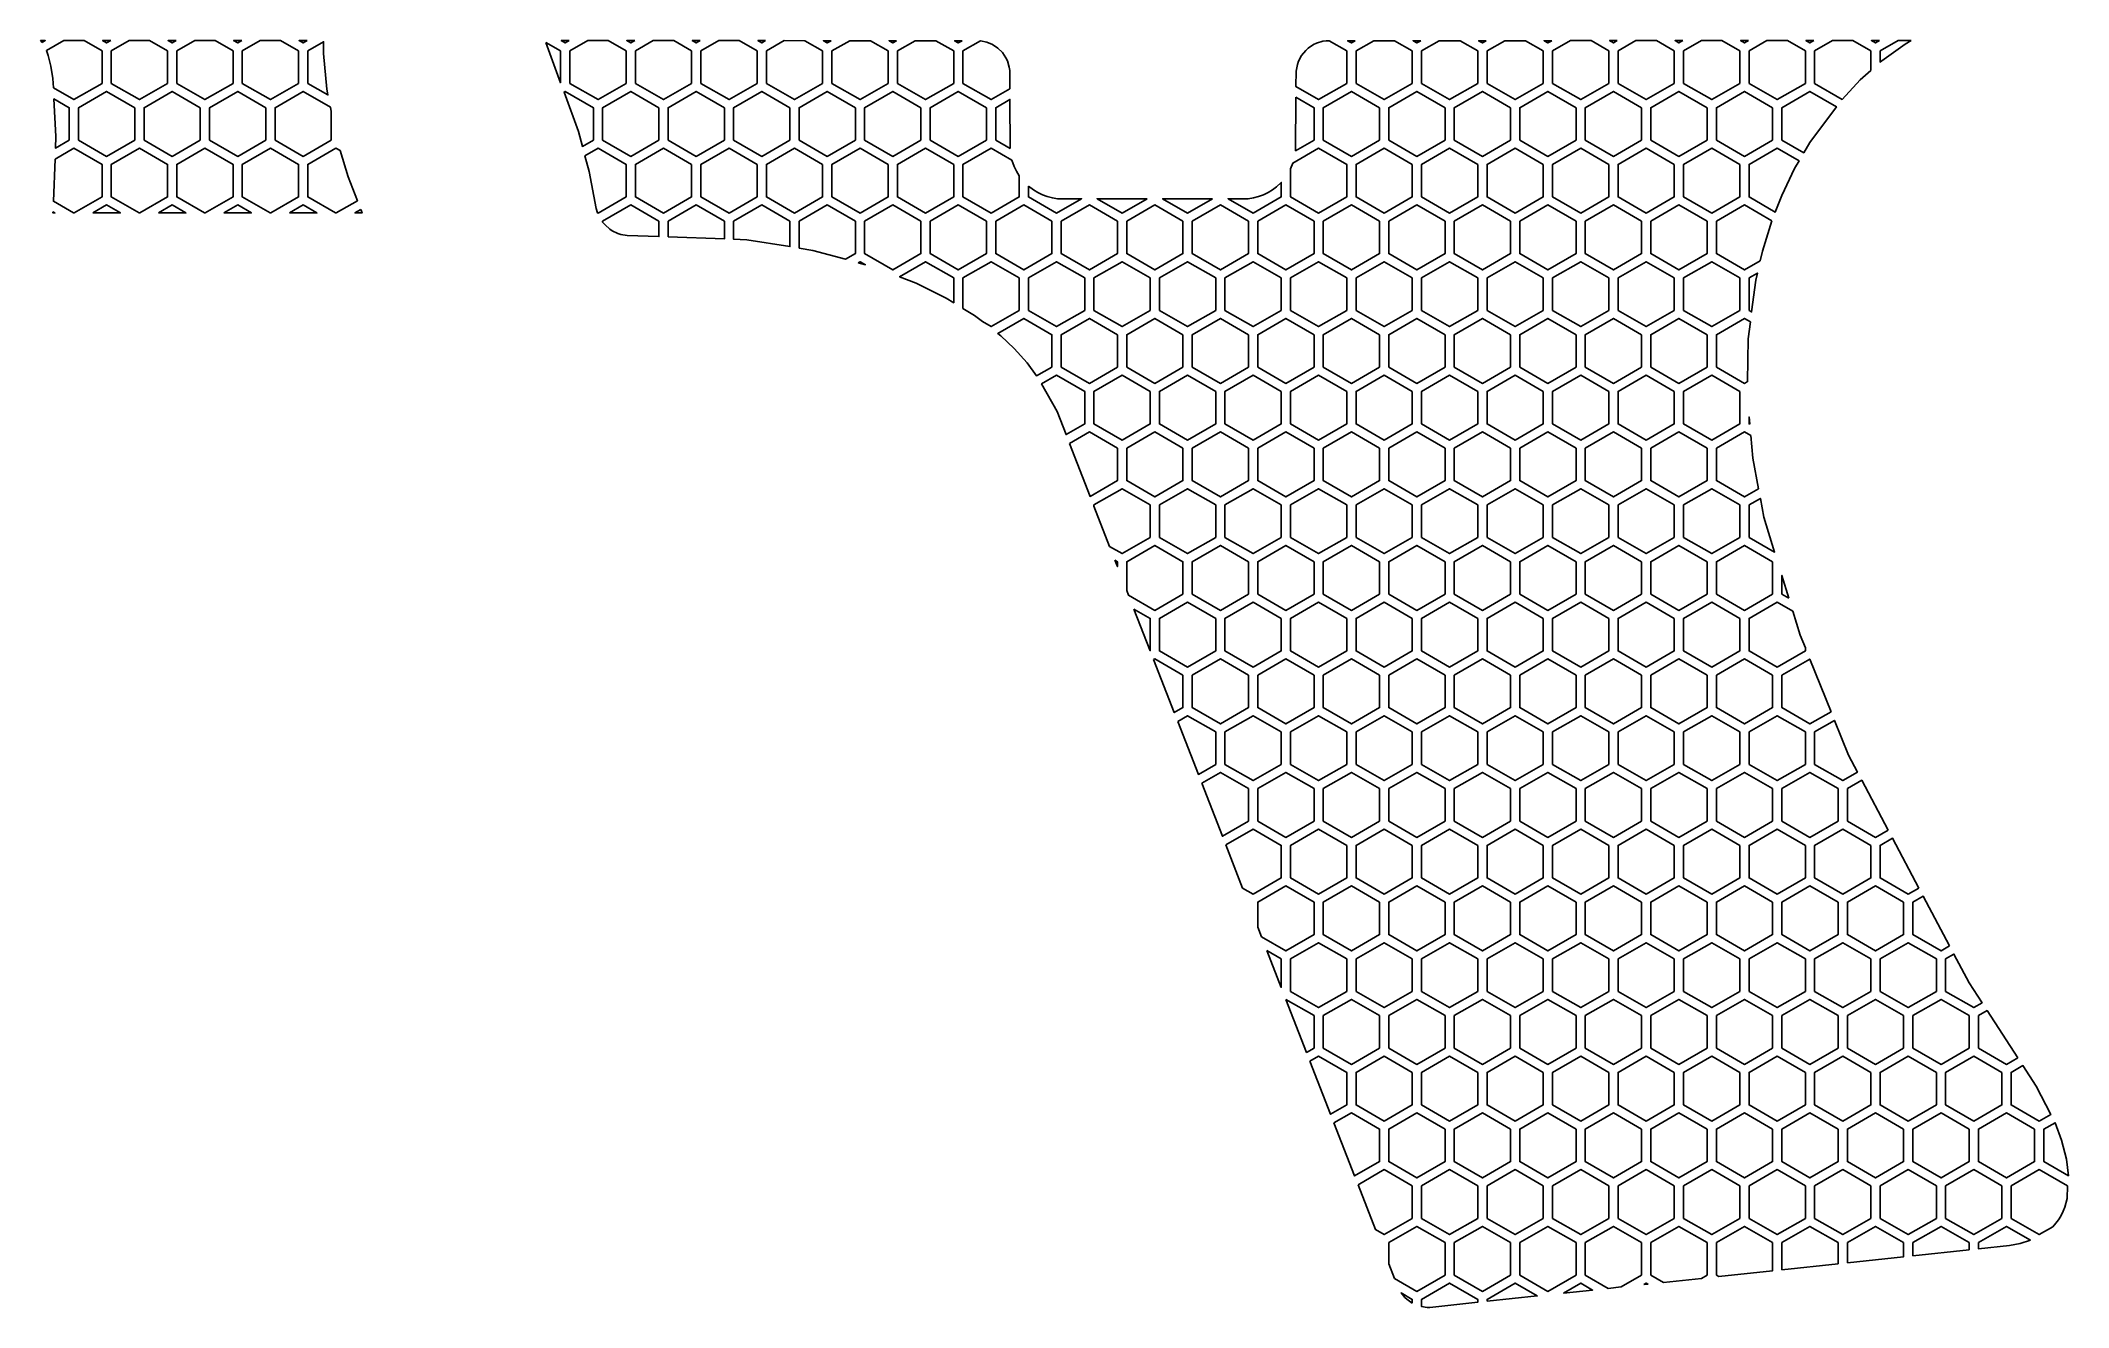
# Model space of a CAD drawing. Header units: millimetres. Extents: x 65 to 174, y -144 to -75.
import ezdxf

# ---------------------------------------------------------------- set-up
doc = ezdxf.new("R2010")
doc.units = ezdxf.units.MM

# ---------------------------------------------------------------- blocks, each defined once
blk = doc.blocks.new('HEX')
blk.add_lwpolyline([(1.516, 0.875), (0, 1.75), (-1.516, 0.875), (-1.516, -0.875), (0, -1.75), (1.516, -0.875)], close=True)

msp = doc.modelspace()

# ---------------------------------------------------------------- linework, layer by layer
for points in [[(65.04, -75.593), (64.96, -75.496), (65.209, -75.496), (65.04, -75.593)], [(65.624, -77.542), (65.514, -76.877), (65.37, -76.3), (65.276, -76.035), (66.209, -75.496), (67.305, -75.496), (68.272, -76.055), (68.272, -77.805), (66.757, -78.68), (65.65, -78.041), (65.624, -77.542)], [(68.74, -75.496), (68.522, -75.622), (68.305, -75.496), (68.74, -75.496)], [(70.836, -75.496), (71.804, -76.055), (71.804, -77.805), (70.288, -78.68), (68.772, -77.805), (68.772, -76.055), (69.74, -75.496), (70.836, -75.496)], [(72.271, -75.496), (72.054, -75.622), (71.836, -75.496), (72.271, -75.496)], [(74.367, -75.496), (75.335, -76.055), (75.335, -77.805), (73.819, -78.68), (72.304, -77.805), (72.304, -76.055), (73.271, -75.496), (74.367, -75.496)], [(75.802, -75.496), (75.585, -75.622), (75.367, -75.496), (75.802, -75.496)], [(77.898, -75.496), (78.866, -76.055), (78.866, -77.805), (77.35, -78.68), (75.835, -77.805), (75.835, -76.055), (76.802, -75.496), (77.898, -75.496)], [(79.334, -75.496), (79.116, -75.622), (78.898, -75.496), (79.334, -75.496)], [(80.215, -76.189), (80.384, -78.118), (80.448, -78.429), (79.366, -77.805), (79.366, -76.055), (80.218, -75.563), (80.215, -76.189)], [(92.194, -75.595), (92.99, -76.055), (92.99, -77.767), (92.194, -75.595)], [(93.457, -75.497), (93.24, -75.622), (93.023, -75.497), (93.457, -75.497)], [(95.556, -75.497), (96.521, -76.055), (96.521, -77.805), (95.006, -78.68), (93.49, -77.805), (93.49, -76.055), (94.456, -75.497), (95.556, -75.497)], [(96.985, -75.498), (96.771, -75.622), (96.557, -75.498), (96.985, -75.498)], [(99.089, -75.499), (100.052, -76.055), (100.052, -77.805), (98.537, -78.68), (97.021, -77.805), (97.021, -76.055), (97.985, -75.498), (99.089, -75.499)], [(100.514, -75.499), (100.302, -75.622), (100.09, -75.499), (100.514, -75.499)], [(102.623, -75.5), (103.583, -76.055), (103.583, -77.805), (102.068, -78.68), (100.552, -77.805), (100.552, -76.055), (101.513, -75.5), (102.623, -75.5)], [(104.043, -75.501), (103.833, -75.622), (103.624, -75.501), (104.043, -75.501)], [(106.156, -75.502), (107.114, -76.055), (107.114, -77.805), (105.599, -78.68), (104.083, -77.805), (104.083, -76.055), (105.042, -75.501), (106.156, -75.502)], [(107.571, -75.502), (107.364, -75.622), (107.157, -75.502), (107.571, -75.502)], [(109.69, -75.503), (110.645, -76.055), (110.645, -77.805), (109.13, -78.68), (107.614, -77.805), (107.614, -76.055), (108.571, -75.503), (109.69, -75.503)], [(111.1, -75.504), (110.895, -75.622), (110.691, -75.503), (111.1, -75.504)], [(113.223, -75.504), (114.177, -76.055), (114.177, -77.805), (112.661, -78.68), (111.145, -77.805), (111.145, -76.055), (112.099, -75.504), (113.223, -75.504)], [(114.629, -75.505), (114.427, -75.622), (114.224, -75.505), (114.629, -75.505)], [(115.623, -75.508), (115.955, -75.576), (116.275, -75.712), (116.56, -75.904), (116.802, -76.147), (116.995, -76.432), (117.07, -76.588), (117.174, -76.924), (117.201, -77.101), (117.207, -78.094), (116.192, -78.68), (114.677, -77.805), (114.677, -76.055), (115.623, -75.508)], [(132.628, -77.136), (132.701, -76.78), (132.762, -76.612), (132.931, -76.301), (133.154, -76.031), (133.283, -75.913), (133.575, -75.716), (133.735, -75.639), (134.077, -75.533), (134.259, -75.505), (134.411, -75.505), (135.363, -76.055), (135.363, -77.805), (133.848, -78.68), (132.623, -77.973), (132.628, -77.136)], [(135.816, -75.505), (135.613, -75.622), (135.411, -75.505), (135.816, -75.505)], [(137.941, -75.504), (138.894, -76.055), (138.894, -77.805), (137.379, -78.68), (135.863, -77.805), (135.863, -76.055), (136.816, -75.505), (137.941, -75.504)], [(139.348, -75.504), (139.144, -75.622), (138.94, -75.504), (139.348, -75.504)], [(141.47, -75.503), (142.425, -76.055), (142.425, -77.805), (140.91, -78.68), (139.394, -77.805), (139.394, -76.055), (140.349, -75.503), (141.47, -75.503)], [(142.881, -75.503), (142.675, -75.622), (142.469, -75.503), (142.881, -75.503)], [(144.999, -75.502), (145.956, -76.055), (145.956, -77.805), (144.441, -78.68), (142.925, -77.805), (142.925, -76.055), (143.882, -75.502), (144.999, -75.502)], [(146.414, -75.502), (146.206, -75.622), (145.999, -75.502), (146.414, -75.502)], [(148.529, -75.501), (149.487, -76.055), (149.487, -77.805), (147.972, -78.68), (146.456, -77.805), (146.456, -76.055), (147.415, -75.501), (148.529, -75.501)], [(149.947, -75.501), (149.737, -75.622), (149.528, -75.501), (149.947, -75.501)], [(152.058, -75.5), (153.019, -76.055), (153.019, -77.805), (151.503, -78.68), (149.987, -77.805), (149.987, -76.055), (150.948, -75.5), (152.058, -75.5)], [(153.48, -75.5), (153.269, -75.622), (153.057, -75.5), (153.48, -75.5)], [(155.587, -75.499), (156.55, -76.055), (156.55, -77.805), (155.034, -78.68), (153.519, -77.805), (153.519, -76.055), (154.481, -75.499), (155.587, -75.499)], [(157.013, -75.499), (156.8, -75.622), (156.587, -75.499), (157.013, -75.499)], [(159.116, -75.498), (160.081, -76.055), (160.081, -77.805), (158.565, -78.68), (157.05, -77.805), (157.05, -76.055), (158.013, -75.498), (159.116, -75.498)], [(160.546, -75.497), (160.331, -75.622), (160.116, -75.498), (160.546, -75.497)], [(162.646, -75.497), (163.612, -76.055), (163.612, -77.104), (163.036, -77.619), (162.068, -78.663), (160.581, -77.805), (160.581, -76.055), (161.546, -75.497), (162.646, -75.497)], [(164.079, -75.496), (163.862, -75.622), (163.645, -75.497), (164.079, -75.496)], [(165.788, -75.496), (165.457, -75.691), (164.197, -76.582), (164.112, -76.657), (164.112, -76.055), (165.079, -75.496), (165.788, -75.496)], [(65.79, -80.669), (65.682, -78.636), (66.507, -79.113), (66.507, -80.863), (65.764, -81.291), (65.79, -80.669)], [(80.631, -79.323), (80.631, -80.863), (79.116, -81.738), (77.6, -80.863), (77.6, -79.113), (79.116, -78.238), (80.582, -79.084), (80.631, -79.323)], [(93.955, -80.399), (93.176, -78.275), (93.24, -78.238), (94.756, -79.113), (94.756, -80.863), (94.167, -81.202), (93.955, -80.399)], [(117.225, -81.314), (116.442, -80.863), (116.442, -79.113), (117.21, -78.669), (117.225, -81.314)], [(132.62, -78.548), (133.598, -79.113), (133.598, -80.863), (132.604, -81.436), (132.62, -78.548)], [(160.316, -80.997), (159.996, -81.545), (158.815, -80.863), (158.815, -79.113), (160.331, -78.238), (161.755, -79.06), (160.316, -80.997)], [(65.741, -81.882), (66.757, -81.296), (68.272, -82.171), (68.272, -83.921), (66.778, -84.784), (66.736, -84.784), (65.649, -84.156), (65.741, -81.882)], [(70.267, -84.784), (68.772, -83.921), (68.772, -82.171), (70.288, -81.296), (71.804, -82.171), (71.804, -83.921), (70.309, -84.784), (70.267, -84.784)], [(73.798, -84.784), (72.304, -83.921), (72.304, -82.171), (73.819, -81.296), (75.335, -82.171), (75.335, -83.921), (73.84, -84.784), (73.798, -84.784)], [(77.329, -84.784), (75.835, -83.921), (75.835, -82.171), (77.35, -81.296), (78.866, -82.171), (78.866, -83.921), (77.371, -84.784), (77.329, -84.784)], [(81.535, -82.837), (82.037, -84.129), (80.902, -84.784), (80.86, -84.784), (79.366, -83.921), (79.366, -82.171), (80.881, -81.296), (81.1, -81.422), (81.535, -82.837)], [(94.972, -84.776), (94.9, -84.546), (94.522, -82.544), (94.3, -81.703), (95.006, -81.296), (96.521, -82.171), (96.521, -83.921), (95.006, -84.796), (94.972, -84.776)], [(117.32, -81.947), (117.436, -82.284), (117.556, -82.535), (117.708, -82.782), (117.708, -83.921), (116.192, -84.796), (114.677, -83.921), (114.677, -82.171), (116.192, -81.296), (117.32, -81.947)], [(132.332, -82.412), (132.463, -82.095), (133.848, -81.296), (135.363, -82.171), (135.363, -83.921), (133.848, -84.796), (132.332, -83.921), (132.332, -82.412)], [(159.501, -82.395), (158.807, -83.84), (158.46, -84.735), (157.05, -83.921), (157.05, -82.171), (158.565, -81.296), (159.744, -81.977), (159.501, -82.395)], [(118.208, -83.339), (118.472, -83.543), (118.708, -83.686), (118.958, -83.807), (119.221, -83.903), (119.495, -83.974), (119.779, -84.017), (121.072, -84.017), (119.723, -84.796), (118.208, -83.921), (118.208, -83.339)], [(124.603, -84.017), (123.254, -84.796), (121.906, -84.017), (124.603, -84.017)], [(128.134, -84.017), (126.785, -84.796), (125.437, -84.017), (128.134, -84.017)], [(130.05, -84.017), (130.334, -83.974), (130.608, -83.903), (130.871, -83.807), (131.121, -83.686), (131.357, -83.543), (131.578, -83.379), (131.832, -83.138), (131.832, -83.921), (130.316, -84.796), (128.968, -84.017), (130.05, -84.017)], [(65.626, -84.72), (65.736, -84.784), (65.624, -84.784), (65.626, -84.72)], [(67.778, -84.784), (68.522, -84.354), (69.267, -84.784), (67.778, -84.784)], [(71.309, -84.784), (72.054, -84.354), (72.798, -84.784), (71.309, -84.784)], [(74.84, -84.784), (75.585, -84.354), (76.329, -84.784), (74.84, -84.784)], [(78.371, -84.784), (79.116, -84.354), (79.86, -84.784), (78.371, -84.784)], [(82.22, -84.6), (82.291, -84.784), (81.902, -84.784), (82.22, -84.6)], [(96.576, -85.994), (96.238, -85.938), (96.077, -85.887), (95.775, -85.743), (95.636, -85.651), (95.384, -85.432), (95.256, -85.283), (95.256, -85.229), (96.771, -84.354), (98.287, -85.229), (98.287, -86.056), (96.576, -85.994)], [(98.787, -86.074), (98.787, -85.229), (100.302, -84.354), (101.818, -85.229), (101.818, -86.185), (98.787, -86.074)], [(103.036, -86.229), (102.318, -86.203), (102.318, -85.229), (103.833, -84.354), (105.349, -85.229), (105.349, -86.601), (103.036, -86.229)], [(106.593, -86.801), (105.849, -86.681), (105.849, -85.229), (107.364, -84.354), (108.88, -85.229), (108.88, -86.979), (108.351, -87.284), (106.593, -86.801)], [(158.277, -85.207), (157.766, -86.847), (157.647, -87.364), (156.8, -87.854), (155.284, -86.979), (155.284, -85.229), (156.8, -84.354), (158.277, -85.207)], [(109.028, -87.471), (109.13, -87.412), (109.418, -87.578), (109.028, -87.471)], [(113.765, -89.37), (112.149, -88.57), (111.257, -88.222), (112.661, -87.412), (114.177, -88.287), (114.177, -89.623), (113.765, -89.37)], [(115.3, -90.314), (114.677, -89.931), (114.677, -88.287), (116.192, -87.412), (117.708, -88.287), (117.708, -90.037), (116.192, -90.912), (115.726, -90.643), (115.3, -90.314)], [(157.409, -88.399), (157.186, -90.116), (157.05, -90.037), (157.05, -88.287), (157.494, -88.03), (157.409, -88.399)], [(118.136, -92.867), (117.445, -92.086), (116.727, -91.415), (116.553, -91.281), (117.958, -90.47), (119.473, -91.345), (119.473, -93.095), (118.649, -93.571), (118.136, -92.867)], [(156.998, -91.567), (156.97, -93.872), (156.8, -93.97), (155.284, -93.095), (155.284, -91.345), (156.8, -90.47), (157.117, -90.653), (156.998, -91.567)], [(119.75, -95.481), (118.911, -93.997), (119.723, -93.528), (121.239, -94.403), (121.239, -96.153), (120.236, -96.731), (119.75, -95.481)], [(157.086, -96.174), (157.05, -96.153), (157.05, -95.779), (157.086, -96.174)], [(120.42, -97.203), (121.489, -96.586), (123.004, -97.461), (123.004, -99.211), (121.532, -100.061), (120.42, -97.203)], [(157.253, -98.002), (157.559, -99.647), (156.8, -100.086), (155.284, -99.211), (155.284, -97.461), (156.8, -96.586), (157.142, -96.783), (157.253, -98.002)], [(121.739, -100.591), (121.739, -100.519), (123.254, -99.644), (124.77, -100.519), (124.77, -102.269), (123.254, -103.144), (122.581, -102.755), (121.739, -100.591)], [(157.843, -101.174), (158.427, -103.064), (157.05, -102.269), (157.05, -100.519), (157.656, -100.169), (157.843, -101.174)], [(123.504, -105.127), (123.504, -103.577), (125.02, -102.702), (126.535, -103.577), (126.535, -105.327), (125.02, -106.202), (123.605, -105.385), (123.504, -105.127)], [(122.871, -103.5), (123.004, -103.577), (123.004, -103.842), (122.871, -103.5)], [(159.193, -105.545), (158.815, -105.327), (158.815, -104.322), (159.193, -105.545)], [(159.81, -107.545), (160.081, -108.219), (160.081, -108.385), (158.565, -109.26), (157.05, -108.385), (157.05, -106.635), (158.565, -105.76), (159.409, -106.247), (159.81, -107.545)], [(123.895, -106.13), (124.77, -106.635), (124.77, -108.378), (123.895, -106.13)], [(124.956, -108.855), (125.02, -108.818), (126.535, -109.693), (126.535, -111.443), (126.068, -111.713), (124.956, -108.855)], [(161.464, -111.664), (160.331, -112.318), (158.815, -111.443), (158.815, -109.693), (160.323, -108.822), (161.464, -111.664)], [(126.252, -112.184), (126.785, -111.876), (128.301, -112.751), (128.301, -114.501), (127.364, -115.042), (126.252, -112.184)], [(162.402, -114), (162.889, -114.918), (162.096, -115.376), (160.581, -114.501), (160.581, -112.751), (161.652, -112.132), (162.402, -114)], [(127.548, -115.513), (128.551, -114.934), (130.066, -115.809), (130.066, -117.559), (128.66, -118.371), (127.548, -115.513)], [(164.544, -118.04), (163.862, -118.434), (162.346, -117.559), (162.346, -115.809), (163.123, -115.36), (164.544, -118.04)], [(128.843, -118.842), (130.316, -117.992), (131.832, -118.867), (131.832, -120.617), (130.316, -121.492), (129.747, -121.163), (128.843, -118.842)], [(166.199, -121.162), (165.627, -121.492), (164.112, -120.617), (164.112, -118.867), (164.779, -118.482), (166.199, -121.162)], [(130.566, -123.269), (130.566, -121.925), (132.082, -121.05), (133.598, -121.925), (133.598, -123.675), (132.082, -124.55), (130.77, -123.793), (130.566, -123.269)], [(167.855, -124.283), (167.393, -124.55), (165.877, -123.675), (165.877, -121.925), (166.434, -121.604), (167.855, -124.283)], [(131.06, -124.537), (131.832, -124.983), (131.832, -126.52), (131.06, -124.537)], [(168.905, -126.265), (169.609, -127.348), (169.158, -127.608), (167.643, -126.733), (167.643, -124.983), (168.089, -124.725), (168.905, -126.265)], [(132.084, -127.167), (133.598, -128.041), (133.598, -129.791), (133.196, -130.023), (132.084, -127.167)], [(171.535, -130.313), (170.924, -130.666), (169.408, -129.791), (169.408, -128.041), (169.881, -127.768), (171.535, -130.313)], [(133.379, -130.494), (133.848, -130.224), (135.363, -131.099), (135.363, -132.849), (134.492, -133.352), (133.379, -130.494)], [(172.529, -131.845), (173.315, -133.363), (172.69, -133.724), (171.174, -132.849), (171.174, -131.099), (171.807, -130.733), (172.529, -131.845)], [(134.675, -133.824), (135.613, -133.282), (137.129, -134.157), (137.129, -135.907), (135.788, -136.681), (134.675, -133.824)], [(173.89, -134.746), (174.152, -135.769), (174.262, -136.671), (172.94, -135.907), (172.94, -134.157), (173.539, -133.811), (173.89, -134.746)], [(135.971, -137.153), (137.379, -136.34), (138.894, -137.215), (138.894, -138.965), (137.379, -139.84), (136.912, -139.571), (135.971, -137.153)], [(174.2, -137.9), (174.07, -138.36), (173.983, -138.581), (173.851, -138.845), (173.727, -139.044), (173.587, -139.232), (173.412, -139.423), (172.69, -139.84), (171.174, -138.965), (171.174, -137.215), (172.69, -136.34), (174.205, -137.215), (174.2, -137.9)], [(137.629, -141.411), (137.629, -140.273), (139.144, -139.398), (140.66, -140.273), (140.66, -142.023), (139.144, -142.898), (137.936, -142.2), (137.629, -141.411)], [(149.457, -142.736), (148.222, -142.023), (148.222, -140.273), (149.737, -139.398), (151.253, -140.273), (151.253, -142.023), (150.146, -142.662), (149.457, -142.736)], [(152.436, -142.417), (151.753, -142.023), (151.753, -140.273), (153.269, -139.398), (154.784, -140.273), (154.784, -142.023), (154.48, -142.199), (152.436, -142.417)], [(155.415, -142.099), (155.284, -142.023), (155.284, -140.273), (156.8, -139.398), (158.315, -140.273), (158.315, -141.788), (155.415, -142.099)], [(158.815, -141.735), (158.815, -140.273), (160.331, -139.398), (161.846, -140.273), (161.846, -141.411), (158.815, -141.735)], [(162.346, -141.357), (162.346, -140.273), (163.862, -139.398), (165.377, -140.273), (165.377, -141.033), (162.346, -141.357)], [(165.877, -140.98), (165.877, -140.273), (167.393, -139.398), (168.908, -140.273), (168.908, -140.655), (165.877, -140.98)], [(172.222, -140.147), (171.651, -140.315), (171.083, -140.423), (169.408, -140.602), (169.408, -140.273), (170.924, -139.398), (172.222, -140.147)], [(138.894, -143.526), (138.602, -143.325), (138.493, -143.224), (138.292, -142.983), (138.894, -143.331), (138.894, -143.526)], [(139.842, -143.764), (139.689, -143.761), (139.394, -143.72), (139.394, -143.331), (140.91, -142.456), (142.425, -143.331), (142.425, -143.488), (139.842, -143.764)], [(142.925, -143.434), (142.925, -143.331), (144.441, -142.456), (145.634, -143.145), (142.925, -143.434)], [(147.04, -142.994), (147.972, -142.456), (148.613, -142.826), (147.04, -142.994)], [(151.373, -142.531), (151.503, -142.456), (151.592, -142.507), (151.373, -142.531)]]:
    msp.add_lwpolyline(points, close=True)

# ---------------------------------------------------------------- block references
for p in [(68.522, -79.988), (72.054, -79.988), (75.585, -79.988), (96.771, -79.988), (100.302, -79.988), (103.833, -79.988), (107.364, -79.988), (110.895, -79.988), (114.427, -79.988), (135.613, -79.988), (139.144, -79.988), (142.675, -79.988), (146.206, -79.988), (149.737, -79.988), (153.269, -79.988), (156.8, -79.988), (98.537, -83.046), (102.068, -83.046), (105.599, -83.046), (109.13, -83.046), (112.661, -83.046), (137.379, -83.046), (140.91, -83.046), (144.441, -83.046), (147.972, -83.046), (151.503, -83.046), (155.034, -83.046), (110.895, -86.104), (114.427, -86.104), (117.958, -86.104), (121.489, -86.104), (125.02, -86.104), (128.551, -86.104), (132.082, -86.104), (135.613, -86.104), (139.144, -86.104), (142.675, -86.104), (146.206, -86.104), (149.737, -86.104), (153.269, -86.104), (119.723, -89.162), (123.254, -89.162), (126.785, -89.162), (130.316, -89.162), (133.848, -89.162), (137.379, -89.162), (140.91, -89.162), (144.441, -89.162), (147.972, -89.162), (151.503, -89.162), (155.034, -89.162), (121.489, -92.22), (125.02, -92.22), (128.551, -92.22), (132.082, -92.22), (135.613, -92.22), (139.144, -92.22), (142.675, -92.22), (146.206, -92.22), (149.737, -92.22), (153.269, -92.22), (123.254, -95.278), (126.785, -95.278), (130.316, -95.278), (133.848, -95.278), (137.379, -95.278), (140.91, -95.278), (144.441, -95.278), (147.972, -95.278), (151.503, -95.278), (155.034, -95.278), (125.02, -98.336), (128.551, -98.336), (132.082, -98.336), (135.613, -98.336), (139.144, -98.336), (142.675, -98.336), (146.206, -98.336), (149.737, -98.336), (153.269, -98.336), (126.785, -101.394), (130.316, -101.394), (133.848, -101.394), (137.379, -101.394), (140.91, -101.394), (144.441, -101.394), (147.972, -101.394), (151.503, -101.394), (155.034, -101.394), (128.551, -104.452), (132.082, -104.452), (135.613, -104.452), (139.144, -104.452), (142.675, -104.452), (146.206, -104.452), (149.737, -104.452), (153.269, -104.452), (156.8, -104.452), (126.785, -107.51), (130.316, -107.51), (133.848, -107.51), (137.379, -107.51), (140.91, -107.51), (144.441, -107.51), (147.972, -107.51), (151.503, -107.51), (155.034, -107.51), (128.551, -110.568), (132.082, -110.568), (135.613, -110.568), (139.144, -110.568), (142.675, -110.568), (146.206, -110.568), (149.737, -110.568), (153.269, -110.568), (156.8, -110.568), (130.316, -113.626), (133.848, -113.626), (137.379, -113.626), (140.91, -113.626), (144.441, -113.626), (147.972, -113.626), (151.503, -113.626), (155.034, -113.626), (158.565, -113.626), (132.082, -116.684), (135.613, -116.684), (139.144, -116.684), (142.675, -116.684), (146.206, -116.684), (149.737, -116.684), (153.269, -116.684), (156.8, -116.684), (160.331, -116.684), (133.848, -119.742), (137.379, -119.742), (140.91, -119.742), (144.441, -119.742), (147.972, -119.742), (151.503, -119.742), (155.034, -119.742), (158.565, -119.742), (162.096, -119.742), (135.613, -122.8), (139.144, -122.8), (142.675, -122.8), (146.206, -122.8), (149.737, -122.8), (153.269, -122.8), (156.8, -122.8), (160.331, -122.8), (163.862, -122.8), (133.848, -125.858), (137.379, -125.858), (140.91, -125.858), (144.441, -125.858), (147.972, -125.858), (151.503, -125.858), (155.034, -125.858), (158.565, -125.858), (162.096, -125.858), (165.627, -125.858), (135.613, -128.916), (139.144, -128.916), (142.675, -128.916), (146.206, -128.916), (149.737, -128.916), (153.269, -128.916), (156.8, -128.916), (160.331, -128.916), (163.862, -128.916), (167.393, -128.916), (137.379, -131.974), (140.91, -131.974), (144.441, -131.974), (147.972, -131.974), (151.503, -131.974), (155.034, -131.974), (158.565, -131.974), (162.096, -131.974), (165.627, -131.974), (169.158, -131.974), (139.144, -135.032), (142.675, -135.032), (146.206, -135.032), (149.737, -135.032), (153.269, -135.032), (156.8, -135.032), (160.331, -135.032), (163.862, -135.032), (167.393, -135.032), (170.924, -135.032), (140.91, -138.09), (144.441, -138.09), (147.972, -138.09), (151.503, -138.09), (155.034, -138.09), (158.565, -138.09), (162.096, -138.09), (165.627, -138.09), (169.158, -138.09), (142.675, -141.148), (146.206, -141.148)]:
    msp.add_blockref('HEX', p)

doc.saveas('drawing.dxf')
